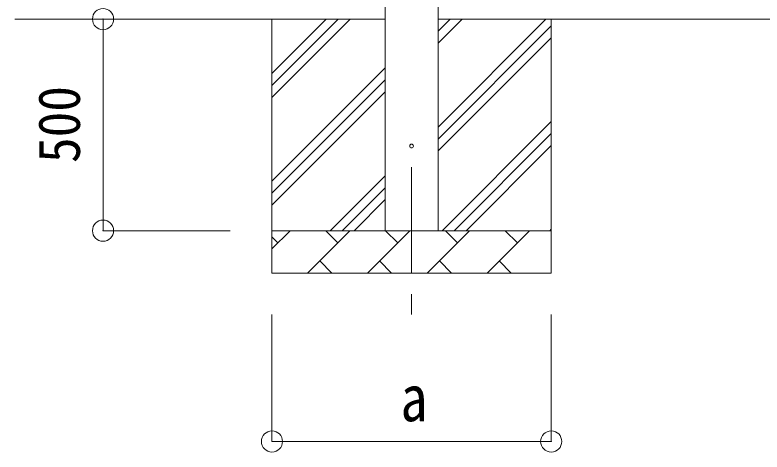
# Model space of a CAD drawing. Units: millimetres, scale not verified. Extents: x -88263 to 14131, y -29850 to 9646.
# Drawn here: x -8490 to -6725, y -1048 to -16 of the extents above; entities that cross this region are included whole.
import ezdxf
from ezdxf.enums import TextEntityAlignment as Align

# ---------------------------------------------------------------- set-up
doc = ezdxf.new("R2010")
doc.units = ezdxf.units.MM
doc.header["$LTSCALE"] = 50
doc.header["$PDMODE"] = 32
doc.header["$PDSIZE"] = 50
doc.linetypes.add('CHAIN1', pattern=[8, 5, -1, 1, -1])
for name, color, linetype, lineweight in [('0-2_建具', 4, 'Continuous', 9), ('0-3_階段', 7, 'CHAIN1', 9), ('0-4_設備', 7, 'Continuous', 9), ('0-6_手摺', 5, 'Continuous', 5), ('0-8_外構', 6, 'Continuous', 9)]:
    doc.layers.add(name, color=color, linetype=linetype, lineweight=lineweight)
doc.styles.add('ＭＳ ゴシック', font='')
doc.styles.get('ＭＳ ゴシック').set_extended_font_data('MS Gothic')

msp = doc.modelspace()

# ---------------------------------------------------------------- linework, layer by layer
at = {"layer": '0-2_建具'}
for p, q in [((-7615.36, -525.36), (-7615.36, 2329.64)), ((-7490.36, 2329.64), (-7490.36, -525.36))]:
    msp.add_line(p, q, dxfattribs=at)
msp.add_circle((-7552.86, -325.36), 4.5, dxfattribs=at)
at = {"layer": '0-3_階段'}
msp.add_line((-7552.86, -375.36), (-7552.86, -723.48), dxfattribs=at)
at = {"layer": '0-4_設備'}
for p, q in [((-7615.36, -25.36), (-8490.09, -25.36)), ((-7882.86, -25.36), (-7882.86, -625.36)), ((-7882.86, -210.41), (-7697.81, -25.36)), ((-7882.86, -182.13), (-7726.09, -25.36)), ((-7882.86, -153.84), (-7754.38, -25.36)), ((-7490.36, -280.46), (-7235.26, -25.36)), ((-7490.36, -82.47), (-7433.25, -25.36)), ((-7490.36, -54.19), (-7461.54, -25.36)), ((-4742.36, -25.36), (-7490.36, -25.36)), ((-7222.86, -25.36), (-7222.86, -625.36)), ((-7490.36, -308.74), (-7222.86, -41.24)), ((-7490.36, -337.03), (-7222.86, -69.53)), ((-7882.86, -408.4), (-7615.36, -140.9)), ((-7882.86, -436.69), (-7615.36, -169.19)), ((-7882.86, -464.97), (-7615.36, -197.47)), ((-7480.7, -525.36), (-7222.86, -267.52)), ((-7452.42, -525.36), (-7222.86, -295.8)), ((-7424.13, -525.36), (-7222.86, -324.09)), ((-7745.26, -525.36), (-7615.36, -395.46)), ((-7716.98, -525.36), (-7615.36, -423.74)), ((-7688.69, -525.36), (-7615.36, -452.03)), ((-7882.86, -525.36), (-7222.86, -525.36)), ((-7882.86, -568.25), (-7839.97, -525.36)), ((-7798.55, -625.36), (-7698.55, -525.36)), ((-7727.1, -553.91), (-7755.65, -525.36)), ((-7657.12, -625.36), (-7557.12, -525.36)), ((-7585.68, -553.91), (-7614.23, -525.36)), ((-7515.7, -625.36), (-7415.7, -525.36)), ((-7444.26, -553.91), (-7472.81, -525.36)), ((-7374.28, -625.36), (-7274.28, -525.36)), ((-7302.84, -553.91), (-7331.39, -525.36)), ((-7226.14, -525.36), (-7222.86, -522.08)), ((-7868.52, -553.91), (-7882.86, -539.57)), ((-7769.99, -596.81), (-7741.44, -625.36)), ((-7628.57, -596.81), (-7600.02, -625.36)), ((-7487.15, -596.81), (-7458.6, -625.36)), ((-7345.73, -596.81), (-7317.17, -625.36)), ((-7222.86, -625.36), (-7882.86, -625.36))]:
    msp.add_line(p, q, dxfattribs=at)
at = {"layer": '0-6_手摺', "color": 6, "lineweight": 9}
msp.add_line((-8281.86, -25.36), (-8281.86, -525.36), dxfattribs=at)
at = {"layer": '0-8_外構'}
for p, q in [((-8281.86, -25.36), (-7981.86, -25.36)), ((-8281.86, -525.36), (-7981.86, -525.36)), ((-7882.86, -1023.48), (-7882.86, -723.48)), ((-7222.86, -1023.48), (-7222.86, -723.48)), ((-7882.86, -1023.48), (-7222.86, -1023.48))]:
    msp.add_line(p, q, dxfattribs=at)
for p in [(-8281.86, -25.36), (-8281.86, -525.36), (-7882.86, -1023.48), (-7222.86, -1023.48)]:
    msp.add_point(p, dxfattribs=at)

# ---------------------------------------------------------------- texts
at = {"layer": '0-8_外構', "color": 7, "style": 'ＭＳ ゴシック', "width": 0.9}
msp.add_text('500', height=98.97, rotation=90, dxfattribs=at).set_placement((-8306.86, -365.36), align=Align.BOTTOM_LEFT)
at = {"layer": '0-8_外構', "color": 7, "style": 'ＭＳ ゴシック', "width": 0.85}
msp.add_text('a', height=110, dxfattribs=at).set_placement((-7579.11, -1008.48), align=Align.BOTTOM_LEFT)

doc.saveas('drawing.dxf')
